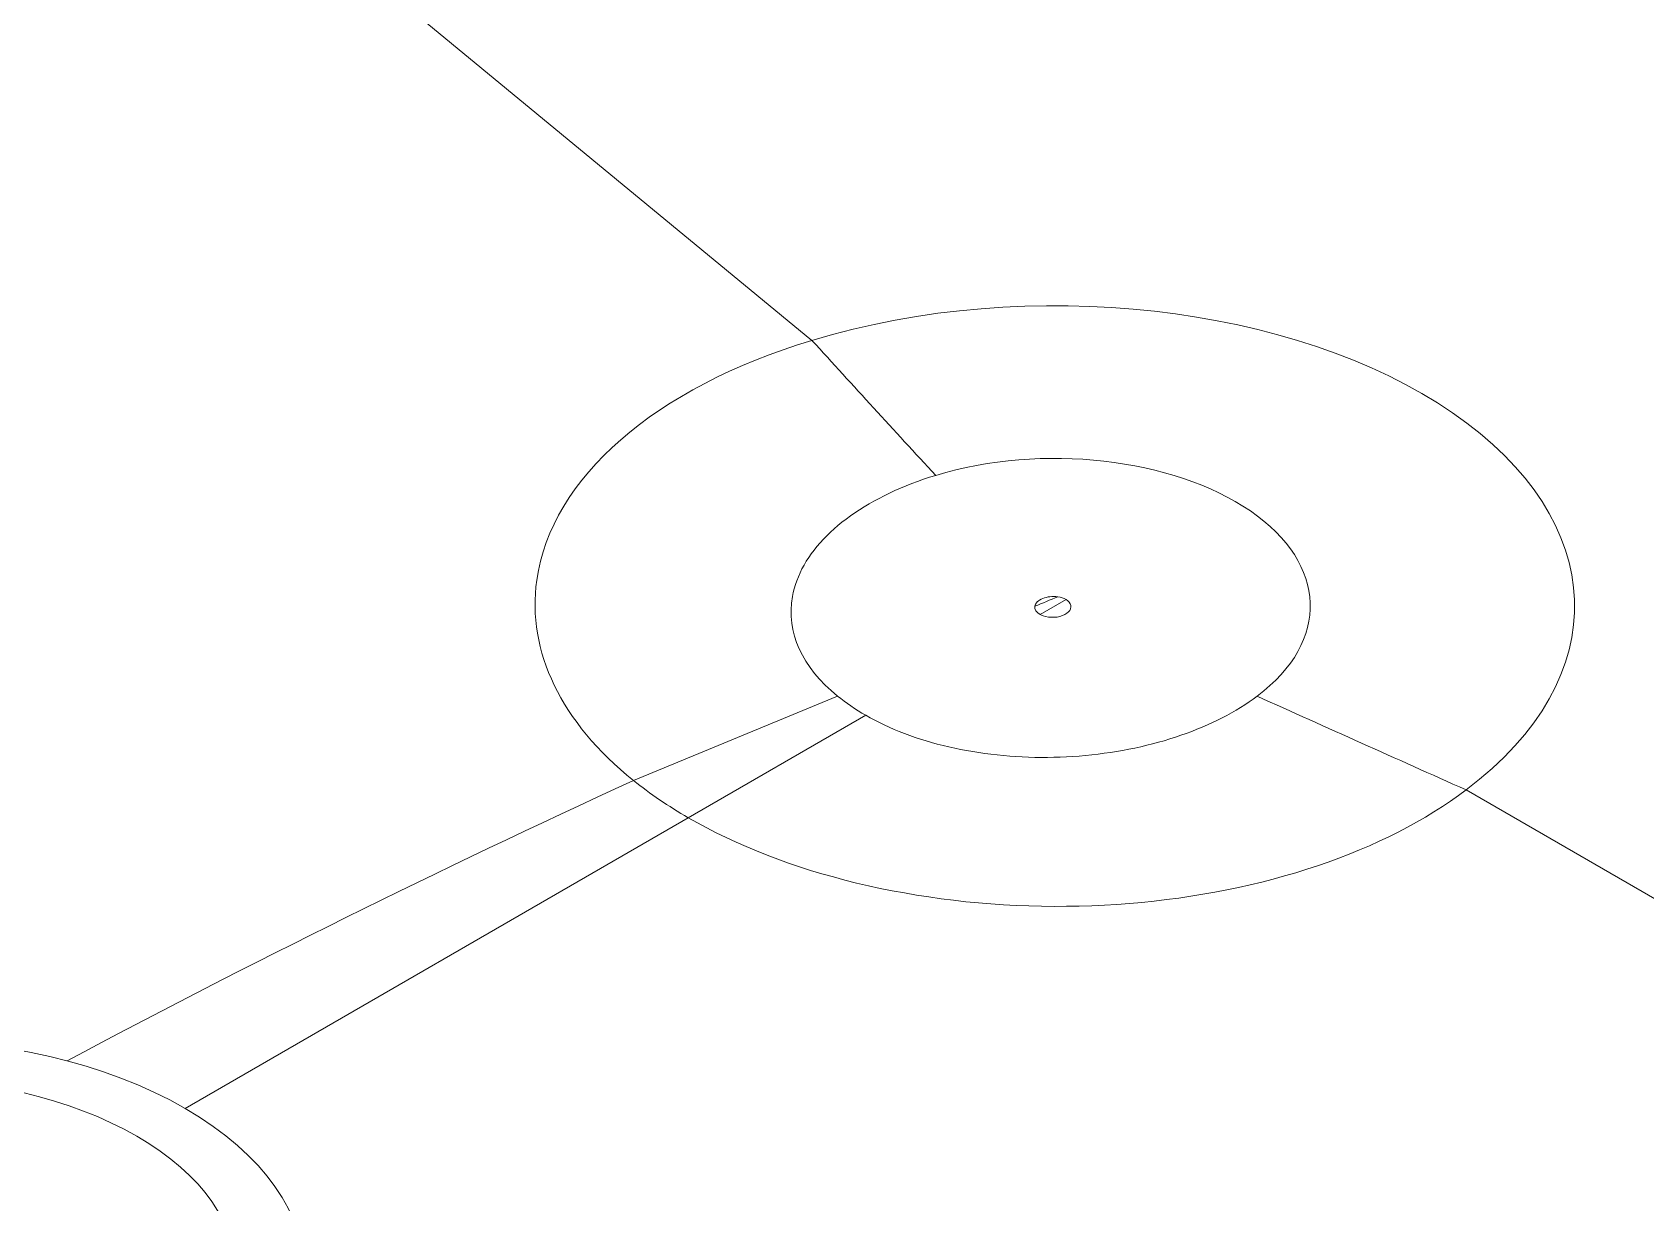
# Model space of a CAD drawing. Header units: millimetres. Extents: x 474.7 to 528.3, y 13.1 to 23.5.
# Drawn here: x 480.29501 to 480.31871, y 16.12817 to 16.14536 of the extents above; entities that cross this region are included whole.
import ezdxf

# ---------------------------------------------------------------- set-up
doc = ezdxf.new("R2010")
doc.units = ezdxf.units.MM
doc.header["$LTSCALE"] = 2.5
doc.layers.add('I-ARQ', color=8, linetype='Continuous')

msp = doc.modelspace()

# ---------------------------------------------------------------- linework, layer by layer
at = {"layer": 'I-ARQ', "lineweight": 5}
for points, knots in [([(480.284252, 16.158574, 9.055639), (480.301746, 16.165836, 9.045368), (480.325677, 16.164984, 9.046573), (480.341493, 16.156536, 9.058521), (480.341493, 16.156536, 9.058521), (480.357309, 16.148088, 9.070468), (480.360637, 16.134378, 9.089856), (480.349453, 16.123745, 9.104894)], [0, 0, 0, 0, 0.5, 0.5, 0.5, 0.5, 1, 1, 1, 1]), ([(480.286, 16.15717, 9.057624), (480.303902, 16.164602, 9.047113), (480.328688, 16.162855, 9.049584), (480.342968, 16.153155, 9.063303), (480.342968, 16.153155, 9.063303), (480.357247, 16.143454, 9.077022), (480.356236, 16.129049, 9.097393), (480.340644, 16.120047, 9.110124)], [0, 0, 0, 0, 0.5, 0.5, 0.5, 0.5, 1, 1, 1, 1]), ([(480.286815, 16.157032, 9.057819), (480.304512, 16.164186, 9.047702), (480.328742, 16.162344, 9.050307), (480.342628, 16.15279, 9.063818), (480.342628, 16.15279, 9.063818), (480.356514, 16.143236, 9.077331), (480.355448, 16.129139, 9.097267), (480.340173, 16.120319, 9.109739)], [0, 0, 0, 0, 0.5, 0.5, 0.5, 0.5, 1, 1, 1, 1]), ([(480.28857, 16.155586, 9.059865), (480.304966, 16.162213, 9.050492), (480.327418, 16.160507, 9.052904), (480.340284, 16.151654, 9.065425), (480.340284, 16.151654, 9.065425), (480.353151, 16.142802, 9.077943), (480.352163, 16.12974, 9.096417), (480.338009, 16.121568, 9.107973)], [0, 0, 0, 0, 0.5, 0.5, 0.5, 0.5, 1, 1, 1, 1]), ([(480.306462, 16.140834, 9.080728), (480.309641, 16.141801, 9.079359), (480.31356, 16.141359, 9.079985), (480.315872, 16.13977, 9.082232), (480.315872, 16.13977, 9.082232), (480.318186, 16.138182, 9.084478), (480.318269, 16.135877, 9.087737), (480.316071, 16.134234, 9.09006)], [0, 0, 0, 0, 0.5, 0.5, 0.5, 0.5, 1, 1, 1, 1]), ([(480.30828, 16.138851, 9.083531), (480.309841, 16.139327, 9.082859), (480.311766, 16.139108, 9.083167), (480.312902, 16.138329, 9.08427), (480.312902, 16.138329, 9.08427), (480.314039, 16.137548, 9.085374), (480.314079, 16.136417, 9.086974), (480.313001, 16.13561, 9.088115)], [0, 0, 0, 0, 0.5, 0.5, 0.5, 0.5, 1, 1, 1, 1]), ([(480.30828, 16.138851, 9.083531), (480.30828, 16.138851, 9.083531), (480.30819, 16.138823, 9.083571), (480.30819, 16.138823, 9.083571), (480.30819, 16.138823, 9.083571), (480.30819, 16.138823, 9.083571), (480.308101, 16.138794, 9.083612), (480.308101, 16.138794, 9.083612), (480.308101, 16.138794, 9.083612), (480.308101, 16.138794, 9.083612), (480.308014, 16.138763, 9.083655), (480.308014, 16.138763, 9.083655), (480.308014, 16.138763, 9.083655), (480.308014, 16.138763, 9.083655), (480.307929, 16.138731, 9.0837), (480.307929, 16.138731, 9.0837), (480.307929, 16.138731, 9.0837), (480.307929, 16.138731, 9.0837), (480.307844, 16.138698, 9.083748), (480.307844, 16.138698, 9.083748), (480.307844, 16.138698, 9.083748), (480.307844, 16.138698, 9.083748), (480.307762, 16.138664, 9.083796), (480.307762, 16.138664, 9.083796), (480.307762, 16.138664, 9.083796), (480.307762, 16.138664, 9.083796), (480.30768, 16.138628, 9.083847), (480.30768, 16.138628, 9.083847), (480.30768, 16.138628, 9.083847), (480.30768, 16.138628, 9.083847), (480.307601, 16.138591, 9.083899), (480.307601, 16.138591, 9.083899), (480.307601, 16.138591, 9.083899), (480.307601, 16.138591, 9.083899), (480.307523, 16.138553, 9.083952), (480.307523, 16.138553, 9.083952), (480.307523, 16.138553, 9.083952), (480.307523, 16.138553, 9.083952), (480.307447, 16.138514, 9.084008), (480.307447, 16.138514, 9.084008), (480.307447, 16.138514, 9.084008), (480.307447, 16.138514, 9.084008), (480.307371, 16.138474, 9.084065), (480.307371, 16.138474, 9.084065), (480.307371, 16.138474, 9.084065), (480.307371, 16.138474, 9.084065), (480.3073, 16.138432, 9.084123), (480.3073, 16.138432, 9.084123), (480.3073, 16.138432, 9.084123), (480.3073, 16.138432, 9.084123), (480.307228, 16.13839, 9.084183), (480.307228, 16.13839, 9.084183), (480.307228, 16.13839, 9.084183), (480.307228, 16.13839, 9.084183), (480.307159, 16.138347, 9.084245), (480.307159, 16.138347, 9.084245), (480.307159, 16.138347, 9.084245), (480.307159, 16.138347, 9.084245), (480.307092, 16.138303, 9.084307), (480.307092, 16.138303, 9.084307), (480.307092, 16.138303, 9.084307), (480.307092, 16.138303, 9.084307), (480.307027, 16.138257, 9.084372), (480.307027, 16.138257, 9.084372), (480.307027, 16.138257, 9.084372), (480.307027, 16.138257, 9.084372), (480.306964, 16.13821, 9.084437), (480.306964, 16.13821, 9.084437), (480.306964, 16.13821, 9.084437), (480.306964, 16.13821, 9.084437), (480.306902, 16.138163, 9.084504), (480.306902, 16.138163, 9.084504), (480.306902, 16.138163, 9.084504), (480.306902, 16.138163, 9.084504), (480.306843, 16.138115, 9.084572), (480.306843, 16.138115, 9.084572), (480.306843, 16.138115, 9.084572), (480.306843, 16.138115, 9.084572), (480.306787, 16.138066, 9.084641), (480.306787, 16.138066, 9.084641), (480.306787, 16.138066, 9.084641), (480.306787, 16.138066, 9.084641), (480.306732, 16.138016, 9.084712), (480.306732, 16.138016, 9.084712), (480.306732, 16.138016, 9.084712), (480.306732, 16.138016, 9.084712), (480.306679, 16.137965, 9.084784), (480.306679, 16.137965, 9.084784), (480.306679, 16.137965, 9.084784), (480.306679, 16.137965, 9.084784), (480.306629, 16.137914, 9.084857), (480.306629, 16.137914, 9.084857), (480.306629, 16.137914, 9.084857), (480.306629, 16.137914, 9.084857), (480.306581, 16.137861, 9.084931), (480.306581, 16.137861, 9.084931), (480.306581, 16.137861, 9.084931), (480.306581, 16.137861, 9.084931), (480.306535, 16.137809, 9.085005), (480.306535, 16.137809, 9.085005), (480.306535, 16.137809, 9.085005), (480.306535, 16.137809, 9.085005), (480.306493, 16.137755, 9.085081), (480.306493, 16.137755, 9.085081), (480.306493, 16.137755, 9.085081), (480.306493, 16.137755, 9.085081), (480.306452, 16.137701, 9.085158), (480.306452, 16.137701, 9.085158), (480.306452, 16.137701, 9.085158), (480.306452, 16.137701, 9.085158), (480.306414, 16.137646, 9.085235), (480.306414, 16.137646, 9.085235), (480.306414, 16.137646, 9.085235), (480.306414, 16.137646, 9.085235), (480.306378, 16.137591, 9.085314), (480.306378, 16.137591, 9.085314), (480.306378, 16.137591, 9.085314), (480.306378, 16.137591, 9.085314), (480.306345, 16.137534, 9.085394), (480.306345, 16.137534, 9.085394), (480.306345, 16.137534, 9.085394), (480.306345, 16.137534, 9.085394), (480.306314, 16.137477, 9.085474), (480.306314, 16.137477, 9.085474), (480.306314, 16.137477, 9.085474), (480.306314, 16.137477, 9.085474), (480.306287, 16.137421, 9.085554), (480.306287, 16.137421, 9.085554), (480.306287, 16.137421, 9.085554), (480.306287, 16.137421, 9.085554), (480.306262, 16.137363, 9.085635), (480.306262, 16.137363, 9.085635), (480.306262, 16.137363, 9.085635), (480.306262, 16.137363, 9.085635), (480.306238, 16.137305, 9.085717), (480.306238, 16.137305, 9.085717), (480.306238, 16.137305, 9.085717), (480.306238, 16.137305, 9.085717), (480.306218, 16.137248, 9.085799), (480.306218, 16.137248, 9.085799), (480.306218, 16.137248, 9.085799), (480.306218, 16.137248, 9.085799), (480.306201, 16.137188, 9.085882), (480.306201, 16.137188, 9.085882), (480.306201, 16.137188, 9.085882), (480.306201, 16.137188, 9.085882), (480.306186, 16.13713, 9.085965), (480.306186, 16.13713, 9.085965), (480.306186, 16.13713, 9.085965), (480.306186, 16.13713, 9.085965), (480.306175, 16.137071, 9.086049), (480.306175, 16.137071, 9.086049)], [0, 0, 0, 0, 0.026316, 0.026316, 0.026316, 0.026316, 0.052632, 0.052632, 0.052632, 0.052632, 0.078947, 0.078947, 0.078947, 0.078947, 0.105263, 0.105263, 0.105263, 0.105263, 0.131579, 0.131579, 0.131579, 0.131579, 0.157895, 0.157895, 0.157895, 0.157895, 0.184211, 0.184211, 0.184211, 0.184211, 0.210526, 0.210526, 0.210526, 0.210526, 0.236842, 0.236842, 0.236842, 0.236842, 0.263158, 0.263158, 0.263158, 0.263158, 0.289474, 0.289474, 0.289474, 0.289474, 0.315789, 0.315789, 0.315789, 0.315789, 0.342105, 0.342105, 0.342105, 0.342105, 0.368421, 0.368421, 0.368421, 0.368421, 0.394737, 0.394737, 0.394737, 0.394737, 0.421053, 0.421053, 0.421053, 0.421053, 0.447368, 0.447368, 0.447368, 0.447368, 0.473684, 0.473684, 0.473684, 0.473684, 0.5, 0.5, 0.5, 0.5, 0.526316, 0.526316, 0.526316, 0.526316, 0.552632, 0.552632, 0.552632, 0.552632, 0.578947, 0.578947, 0.578947, 0.578947, 0.605263, 0.605263, 0.605263, 0.605263, 0.631579, 0.631579, 0.631579, 0.631579, 0.657895, 0.657895, 0.657895, 0.657895, 0.684211, 0.684211, 0.684211, 0.684211, 0.710526, 0.710526, 0.710526, 0.710526, 0.736842, 0.736842, 0.736842, 0.736842, 0.763158, 0.763158, 0.763158, 0.763158, 0.789474, 0.789474, 0.789474, 0.789474, 0.815789, 0.815789, 0.815789, 0.815789, 0.842105, 0.842105, 0.842105, 0.842105, 0.868421, 0.868421, 0.868421, 0.868421, 0.894737, 0.894737, 0.894737, 0.894737, 0.921053, 0.921053, 0.921053, 0.921053, 0.947368, 0.947368, 0.947368, 0.947368, 0.973684, 0.973684, 0.973684, 0.973684, 1, 1, 1, 1]), ([(480.309735, 16.13693, 9.086248), (480.309743, 16.136975, 9.086184), (480.309785, 16.137017, 9.086125), (480.309851, 16.137044, 9.086087), (480.309851, 16.137044, 9.086087), (480.309915, 16.13707, 9.08605), (480.309997, 16.137079, 9.086037), (480.310075, 16.137069, 9.086051)], [0, 0, 0, 0, 0.5, 0.5, 0.5, 0.5, 1, 1, 1, 1]), ([(480.310195, 16.137029, 9.086108), (480.310195, 16.137029, 9.086108), (480.310221, 16.13701, 9.086134), (480.310221, 16.13701, 9.086134), (480.310221, 16.13701, 9.086134), (480.310221, 16.13701, 9.086134), (480.310242, 16.13699, 9.086163), (480.310242, 16.13699, 9.086163), (480.310242, 16.13699, 9.086163), (480.310242, 16.13699, 9.086163), (480.310257, 16.136967, 9.086196), (480.310257, 16.136967, 9.086196), (480.310257, 16.136967, 9.086196), (480.310257, 16.136967, 9.086196), (480.310265, 16.136943, 9.086229), (480.310265, 16.136943, 9.086229), (480.310265, 16.136943, 9.086229), (480.310265, 16.136943, 9.086229), (480.310266, 16.136919, 9.086264), (480.310266, 16.136919, 9.086264), (480.310266, 16.136919, 9.086264), (480.310266, 16.136919, 9.086264), (480.310261, 16.136894, 9.086299), (480.310261, 16.136894, 9.086299), (480.310261, 16.136894, 9.086299), (480.310261, 16.136894, 9.086299), (480.310248, 16.13687, 9.086333), (480.310248, 16.13687, 9.086333), (480.310248, 16.13687, 9.086333), (480.310248, 16.13687, 9.086333), (480.310229, 16.136847, 9.086365), (480.310229, 16.136847, 9.086365), (480.310229, 16.136847, 9.086365), (480.310229, 16.136847, 9.086365), (480.310205, 16.136827, 9.086394), (480.310205, 16.136827, 9.086394), (480.310205, 16.136827, 9.086394), (480.310205, 16.136827, 9.086394), (480.310175, 16.136809, 9.08642), (480.310175, 16.136809, 9.08642), (480.310175, 16.136809, 9.08642), (480.310175, 16.136809, 9.08642), (480.31014, 16.136793, 9.086441), (480.31014, 16.136793, 9.086441), (480.31014, 16.136793, 9.086441), (480.31014, 16.136793, 9.086441), (480.310102, 16.136781, 9.086459), (480.310102, 16.136781, 9.086459), (480.310102, 16.136781, 9.086459), (480.310102, 16.136781, 9.086459), (480.310062, 16.136772, 9.086471), (480.310062, 16.136772, 9.086471), (480.310062, 16.136772, 9.086471), (480.310062, 16.136772, 9.086471), (480.310019, 16.136768, 9.086477), (480.310019, 16.136768, 9.086477), (480.310019, 16.136768, 9.086477), (480.310019, 16.136768, 9.086477), (480.309977, 16.136768, 9.086477), (480.309977, 16.136768, 9.086477), (480.309977, 16.136768, 9.086477), (480.309977, 16.136768, 9.086477), (480.309935, 16.136771, 9.086473), (480.309935, 16.136771, 9.086473), (480.309935, 16.136771, 9.086473), (480.309935, 16.136771, 9.086473), (480.309894, 16.136778, 9.086463), (480.309894, 16.136778, 9.086463), (480.309894, 16.136778, 9.086463), (480.309894, 16.136778, 9.086463), (480.309857, 16.13679, 9.086447), (480.309857, 16.13679, 9.086447), (480.309857, 16.13679, 9.086447), (480.309857, 16.13679, 9.086447), (480.309823, 16.136804, 9.086427), (480.309823, 16.136804, 9.086427), (480.309823, 16.136804, 9.086427), (480.309823, 16.136804, 9.086427), (480.309814, 16.136809, 9.086419), (480.309814, 16.136809, 9.086419)], [0, 0, 0, 0, 0.05, 0.05, 0.05, 0.05, 0.1, 0.1, 0.1, 0.1, 0.15, 0.15, 0.15, 0.15, 0.2, 0.2, 0.2, 0.2, 0.25, 0.25, 0.25, 0.25, 0.3, 0.3, 0.3, 0.3, 0.35, 0.35, 0.35, 0.35, 0.4, 0.4, 0.4, 0.4, 0.45, 0.45, 0.45, 0.45, 0.5, 0.5, 0.5, 0.5, 0.55, 0.55, 0.55, 0.55, 0.6, 0.6, 0.6, 0.6, 0.65, 0.65, 0.65, 0.65, 0.7, 0.7, 0.7, 0.7, 0.75, 0.75, 0.75, 0.75, 0.8, 0.8, 0.8, 0.8, 0.85, 0.85, 0.85, 0.85, 0.9, 0.9, 0.9, 0.9, 0.95, 0.95, 0.95, 0.95, 1, 1, 1, 1]), ([(480.307251, 16.135329, 9.088512), (480.307251, 16.135329, 9.088512), (480.307316, 16.135293, 9.088564), (480.307316, 16.135293, 9.088564), (480.307316, 16.135293, 9.088564), (480.307316, 16.135293, 9.088564), (480.307384, 16.135256, 9.088615), (480.307384, 16.135256, 9.088615), (480.307384, 16.135256, 9.088615), (480.307384, 16.135256, 9.088615), (480.307452, 16.135221, 9.088665), (480.307452, 16.135221, 9.088665), (480.307452, 16.135221, 9.088665), (480.307452, 16.135221, 9.088665), (480.307524, 16.135187, 9.088713), (480.307524, 16.135187, 9.088713), (480.307524, 16.135187, 9.088713), (480.307524, 16.135187, 9.088713), (480.307595, 16.135154, 9.08876), (480.307595, 16.135154, 9.08876), (480.307595, 16.135154, 9.08876), (480.307595, 16.135154, 9.08876), (480.307669, 16.135122, 9.088805), (480.307669, 16.135122, 9.088805), (480.307669, 16.135122, 9.088805), (480.307669, 16.135122, 9.088805), (480.307743, 16.135091, 9.088848), (480.307743, 16.135091, 9.088848), (480.307743, 16.135091, 9.088848), (480.307743, 16.135091, 9.088848), (480.307821, 16.135061, 9.088891), (480.307821, 16.135061, 9.088891), (480.307821, 16.135061, 9.088891), (480.307821, 16.135061, 9.088891), (480.307898, 16.135033, 9.088931), (480.307898, 16.135033, 9.088931), (480.307898, 16.135033, 9.088931), (480.307898, 16.135033, 9.088931), (480.307976, 16.135005, 9.08897), (480.307976, 16.135005, 9.08897), (480.307976, 16.135005, 9.08897), (480.307976, 16.135005, 9.08897), (480.308057, 16.134979, 9.089008), (480.308057, 16.134979, 9.089008), (480.308057, 16.134979, 9.089008), (480.308057, 16.134979, 9.089008), (480.308138, 16.134954, 9.089043), (480.308138, 16.134954, 9.089043), (480.308138, 16.134954, 9.089043), (480.308138, 16.134954, 9.089043), (480.30822, 16.13493, 9.089077), (480.30822, 16.13493, 9.089077), (480.30822, 16.13493, 9.089077), (480.30822, 16.13493, 9.089077), (480.308303, 16.134906, 9.08911), (480.308303, 16.134906, 9.08911), (480.308303, 16.134906, 9.08911), (480.308303, 16.134906, 9.08911), (480.308387, 16.134885, 9.08914), (480.308387, 16.134885, 9.08914), (480.308387, 16.134885, 9.08914), (480.308387, 16.134885, 9.08914), (480.308473, 16.134865, 9.089169), (480.308473, 16.134865, 9.089169), (480.308473, 16.134865, 9.089169), (480.308473, 16.134865, 9.089169), (480.308559, 16.134845, 9.089197), (480.308559, 16.134845, 9.089197), (480.308559, 16.134845, 9.089197), (480.308559, 16.134845, 9.089197), (480.308646, 16.134827, 9.089222), (480.308646, 16.134827, 9.089222), (480.308646, 16.134827, 9.089222), (480.308646, 16.134827, 9.089222), (480.308733, 16.134811, 9.089245), (480.308733, 16.134811, 9.089245), (480.308733, 16.134811, 9.089245), (480.308733, 16.134811, 9.089245), (480.308823, 16.134795, 9.089267), (480.308823, 16.134795, 9.089267), (480.308823, 16.134795, 9.089267), (480.308823, 16.134795, 9.089267), (480.308912, 16.134781, 9.089287), (480.308912, 16.134781, 9.089287), (480.308912, 16.134781, 9.089287), (480.308912, 16.134781, 9.089287), (480.309002, 16.134768, 9.089305), (480.309002, 16.134768, 9.089305), (480.309002, 16.134768, 9.089305), (480.309002, 16.134768, 9.089305), (480.309091, 16.134756, 9.089322), (480.309091, 16.134756, 9.089322), (480.309091, 16.134756, 9.089322), (480.309091, 16.134756, 9.089322), (480.309183, 16.134746, 9.089337), (480.309183, 16.134746, 9.089337), (480.309183, 16.134746, 9.089337), (480.309183, 16.134746, 9.089337), (480.309275, 16.134737, 9.08935), (480.309275, 16.134737, 9.08935), (480.309275, 16.134737, 9.08935), (480.309275, 16.134737, 9.08935), (480.309366, 16.13473, 9.08936), (480.309366, 16.13473, 9.08936), (480.309366, 16.13473, 9.08936), (480.309366, 16.13473, 9.08936), (480.309458, 16.134723, 9.089369), (480.309458, 16.134723, 9.089369), (480.309458, 16.134723, 9.089369), (480.309458, 16.134723, 9.089369), (480.30955, 16.134718, 9.089376), (480.30955, 16.134718, 9.089376), (480.30955, 16.134718, 9.089376), (480.30955, 16.134718, 9.089376), (480.309644, 16.134714, 9.089382), (480.309644, 16.134714, 9.089382), (480.309644, 16.134714, 9.089382), (480.309644, 16.134714, 9.089382), (480.309736, 16.134711, 9.089385), (480.309736, 16.134711, 9.089385), (480.309736, 16.134711, 9.089385), (480.309736, 16.134711, 9.089385), (480.30983, 16.13471, 9.089387), (480.30983, 16.13471, 9.089387), (480.30983, 16.13471, 9.089387), (480.30983, 16.13471, 9.089387), (480.309923, 16.134711, 9.089387), (480.309923, 16.134711, 9.089387), (480.309923, 16.134711, 9.089387), (480.309923, 16.134711, 9.089387), (480.310015, 16.134712, 9.089385), (480.310015, 16.134712, 9.089385), (480.310015, 16.134712, 9.089385), (480.310015, 16.134712, 9.089385), (480.31011, 16.134715, 9.089381), (480.31011, 16.134715, 9.089381), (480.31011, 16.134715, 9.089381), (480.31011, 16.134715, 9.089381), (480.310202, 16.134719, 9.089375), (480.310202, 16.134719, 9.089375), (480.310202, 16.134719, 9.089375), (480.310202, 16.134719, 9.089375), (480.310295, 16.134724, 9.089367), (480.310295, 16.134724, 9.089367), (480.310295, 16.134724, 9.089367), (480.310295, 16.134724, 9.089367), (480.310387, 16.134731, 9.089359), (480.310387, 16.134731, 9.089359), (480.310387, 16.134731, 9.089359), (480.310387, 16.134731, 9.089359), (480.31048, 16.134739, 9.089347), (480.31048, 16.134739, 9.089347), (480.31048, 16.134739, 9.089347), (480.31048, 16.134739, 9.089347), (480.310572, 16.134748, 9.089333), (480.310572, 16.134748, 9.089333), (480.310572, 16.134748, 9.089333), (480.310572, 16.134748, 9.089333), (480.310664, 16.134759, 9.089319), (480.310664, 16.134759, 9.089319), (480.310664, 16.134759, 9.089319), (480.310664, 16.134759, 9.089319), (480.310756, 16.134771, 9.089302), (480.310756, 16.134771, 9.089302), (480.310756, 16.134771, 9.089302), (480.310756, 16.134771, 9.089302), (480.310846, 16.134784, 9.089283), (480.310846, 16.134784, 9.089283), (480.310846, 16.134784, 9.089283), (480.310846, 16.134784, 9.089283), (480.310937, 16.134798, 9.089263), (480.310937, 16.134798, 9.089263), (480.310937, 16.134798, 9.089263), (480.310937, 16.134798, 9.089263), (480.311026, 16.134813, 9.089242), (480.311026, 16.134813, 9.089242), (480.311026, 16.134813, 9.089242), (480.311026, 16.134813, 9.089242), (480.311115, 16.13483, 9.089218), (480.311115, 16.13483, 9.089218), (480.311115, 16.13483, 9.089218), (480.311115, 16.13483, 9.089218), (480.311204, 16.134848, 9.089193), (480.311204, 16.134848, 9.089193), (480.311204, 16.134848, 9.089193), (480.311204, 16.134848, 9.089193), (480.311292, 16.134867, 9.089165), (480.311292, 16.134867, 9.089165), (480.311292, 16.134867, 9.089165), (480.311292, 16.134867, 9.089165), (480.311379, 16.134888, 9.089136), (480.311379, 16.134888, 9.089136), (480.311379, 16.134888, 9.089136), (480.311379, 16.134888, 9.089136), (480.311466, 16.13491, 9.089105), (480.311466, 16.13491, 9.089105), (480.311466, 16.13491, 9.089105), (480.311466, 16.13491, 9.089105), (480.311551, 16.134932, 9.089073), (480.311551, 16.134932, 9.089073), (480.311551, 16.134932, 9.089073), (480.311551, 16.134932, 9.089073), (480.311635, 16.134956, 9.089039), (480.311635, 16.134956, 9.089039), (480.311635, 16.134956, 9.089039), (480.311635, 16.134956, 9.089039), (480.311717, 16.134981, 9.089004), (480.311717, 16.134981, 9.089004), (480.311717, 16.134981, 9.089004), (480.311717, 16.134981, 9.089004), (480.311801, 16.135008, 9.088967), (480.311801, 16.135008, 9.088967), (480.311801, 16.135008, 9.088967), (480.311801, 16.135008, 9.088967), (480.311881, 16.135035, 9.088928), (480.311881, 16.135035, 9.088928), (480.311881, 16.135035, 9.088928), (480.311881, 16.135035, 9.088928), (480.311961, 16.135063, 9.088888), (480.311961, 16.135063, 9.088888), (480.311961, 16.135063, 9.088888), (480.311961, 16.135063, 9.088888), (480.312041, 16.135093, 9.088846), (480.312041, 16.135093, 9.088846), (480.312041, 16.135093, 9.088846), (480.312041, 16.135093, 9.088846), (480.312118, 16.135124, 9.088803), (480.312118, 16.135124, 9.088803), (480.312118, 16.135124, 9.088803), (480.312118, 16.135124, 9.088803), (480.312195, 16.135155, 9.088758), (480.312195, 16.135155, 9.088758), (480.312195, 16.135155, 9.088758), (480.312195, 16.135155, 9.088758), (480.31227, 16.135188, 9.088712), (480.31227, 16.135188, 9.088712), (480.31227, 16.135188, 9.088712), (480.31227, 16.135188, 9.088712), (480.312345, 16.135222, 9.088664), (480.312345, 16.135222, 9.088664), (480.312345, 16.135222, 9.088664), (480.312345, 16.135222, 9.088664), (480.312417, 16.135256, 9.088615), (480.312417, 16.135256, 9.088615), (480.312417, 16.135256, 9.088615), (480.312417, 16.135256, 9.088615), (480.312488, 16.135292, 9.088565), (480.312488, 16.135292, 9.088565), (480.312488, 16.135292, 9.088565), (480.312488, 16.135292, 9.088565), (480.312558, 16.135328, 9.088513), (480.312558, 16.135328, 9.088513), (480.312558, 16.135328, 9.088513), (480.312558, 16.135328, 9.088513), (480.312625, 16.135366, 9.08846), (480.312625, 16.135366, 9.08846), (480.312625, 16.135366, 9.08846), (480.312625, 16.135366, 9.08846), (480.312692, 16.135404, 9.088406), (480.312692, 16.135404, 9.088406), (480.312692, 16.135404, 9.088406), (480.312692, 16.135404, 9.088406), (480.312758, 16.135444, 9.08835), (480.312758, 16.135444, 9.08835), (480.312758, 16.135444, 9.08835), (480.312758, 16.135444, 9.08835), (480.312821, 16.135484, 9.088293), (480.312821, 16.135484, 9.088293), (480.312821, 16.135484, 9.088293), (480.312821, 16.135484, 9.088293), (480.312883, 16.135525, 9.088235), (480.312883, 16.135525, 9.088235), (480.312883, 16.135525, 9.088235), (480.312883, 16.135525, 9.088235), (480.312943, 16.135567, 9.088176), (480.312943, 16.135567, 9.088176), (480.312943, 16.135567, 9.088176), (480.312943, 16.135567, 9.088176), (480.313001, 16.13561, 9.088115), (480.313001, 16.13561, 9.088115)], [0, 0, 0, 0, 0.014286, 0.014286, 0.014286, 0.014286, 0.028571, 0.028571, 0.028571, 0.028571, 0.042857, 0.042857, 0.042857, 0.042857, 0.057143, 0.057143, 0.057143, 0.057143, 0.071429, 0.071429, 0.071429, 0.071429, 0.085714, 0.085714, 0.085714, 0.085714, 0.1, 0.1, 0.1, 0.1, 0.114286, 0.114286, 0.114286, 0.114286, 0.128571, 0.128571, 0.128571, 0.128571, 0.142857, 0.142857, 0.142857, 0.142857, 0.157143, 0.157143, 0.157143, 0.157143, 0.171429, 0.171429, 0.171429, 0.171429, 0.185714, 0.185714, 0.185714, 0.185714, 0.2, 0.2, 0.2, 0.2, 0.214286, 0.214286, 0.214286, 0.214286, 0.228571, 0.228571, 0.228571, 0.228571, 0.242857, 0.242857, 0.242857, 0.242857, 0.257143, 0.257143, 0.257143, 0.257143, 0.271429, 0.271429, 0.271429, 0.271429, 0.285714, 0.285714, 0.285714, 0.285714, 0.3, 0.3, 0.3, 0.3, 0.314286, 0.314286, 0.314286, 0.314286, 0.328571, 0.328571, 0.328571, 0.328571, 0.342857, 0.342857, 0.342857, 0.342857, 0.357143, 0.357143, 0.357143, 0.357143, 0.371429, 0.371429, 0.371429, 0.371429, 0.385714, 0.385714, 0.385714, 0.385714, 0.4, 0.4, 0.4, 0.4, 0.414286, 0.414286, 0.414286, 0.414286, 0.428571, 0.428571, 0.428571, 0.428571, 0.442857, 0.442857, 0.442857, 0.442857, 0.457143, 0.457143, 0.457143, 0.457143, 0.471429, 0.471429, 0.471429, 0.471429, 0.485714, 0.485714, 0.485714, 0.485714, 0.5, 0.5, 0.5, 0.5, 0.514286, 0.514286, 0.514286, 0.514286, 0.528571, 0.528571, 0.528571, 0.528571, 0.542857, 0.542857, 0.542857, 0.542857, 0.557143, 0.557143, 0.557143, 0.557143, 0.571429, 0.571429, 0.571429, 0.571429, 0.585714, 0.585714, 0.585714, 0.585714, 0.6, 0.6, 0.6, 0.6, 0.614286, 0.614286, 0.614286, 0.614286, 0.628571, 0.628571, 0.628571, 0.628571, 0.642857, 0.642857, 0.642857, 0.642857, 0.657143, 0.657143, 0.657143, 0.657143, 0.671429, 0.671429, 0.671429, 0.671429, 0.685714, 0.685714, 0.685714, 0.685714, 0.7, 0.7, 0.7, 0.7, 0.714286, 0.714286, 0.714286, 0.714286, 0.728571, 0.728571, 0.728571, 0.728571, 0.742857, 0.742857, 0.742857, 0.742857, 0.757143, 0.757143, 0.757143, 0.757143, 0.771429, 0.771429, 0.771429, 0.771429, 0.785714, 0.785714, 0.785714, 0.785714, 0.8, 0.8, 0.8, 0.8, 0.814286, 0.814286, 0.814286, 0.814286, 0.828571, 0.828571, 0.828571, 0.828571, 0.842857, 0.842857, 0.842857, 0.842857, 0.857143, 0.857143, 0.857143, 0.857143, 0.871429, 0.871429, 0.871429, 0.871429, 0.885714, 0.885714, 0.885714, 0.885714, 0.9, 0.9, 0.9, 0.9, 0.914286, 0.914286, 0.914286, 0.914286, 0.928571, 0.928571, 0.928571, 0.928571, 0.942857, 0.942857, 0.942857, 0.942857, 0.957143, 0.957143, 0.957143, 0.957143, 0.971429, 0.971429, 0.971429, 0.971429, 0.985714, 0.985714, 0.985714, 0.985714, 1, 1, 1, 1]), ([(480.304645, 16.133825, 9.09064), (480.304645, 16.133825, 9.09064), (480.304778, 16.133749, 9.090746), (480.304778, 16.133749, 9.090746), (480.304778, 16.133749, 9.090746), (480.304778, 16.133749, 9.090746), (480.304915, 16.133676, 9.09085), (480.304915, 16.133676, 9.09085), (480.304915, 16.133676, 9.09085), (480.304915, 16.133676, 9.09085), (480.305056, 16.133603, 9.090953), (480.305056, 16.133603, 9.090953), (480.305056, 16.133603, 9.090953), (480.305056, 16.133603, 9.090953), (480.305199, 16.133533, 9.091052), (480.305199, 16.133533, 9.091052), (480.305199, 16.133533, 9.091052), (480.305199, 16.133533, 9.091052), (480.305346, 16.133466, 9.091147), (480.305346, 16.133466, 9.091147), (480.305346, 16.133466, 9.091147), (480.305346, 16.133466, 9.091147), (480.305494, 16.1334, 9.09124), (480.305494, 16.1334, 9.09124), (480.305494, 16.1334, 9.09124), (480.305494, 16.1334, 9.09124), (480.305646, 16.133337, 9.091329), (480.305646, 16.133337, 9.091329), (480.305646, 16.133337, 9.091329), (480.305646, 16.133337, 9.091329), (480.305801, 16.133275, 9.091416), (480.305801, 16.133275, 9.091416), (480.305801, 16.133275, 9.091416), (480.305801, 16.133275, 9.091416), (480.305958, 16.133216, 9.0915), (480.305958, 16.133216, 9.0915), (480.305958, 16.133216, 9.0915), (480.305958, 16.133216, 9.0915), (480.306116, 16.133159, 9.09158), (480.306116, 16.133159, 9.09158), (480.306116, 16.133159, 9.09158), (480.306116, 16.133159, 9.09158), (480.306278, 16.133105, 9.091657), (480.306278, 16.133105, 9.091657), (480.306278, 16.133105, 9.091657), (480.306278, 16.133105, 9.091657), (480.306442, 16.133052, 9.091732), (480.306442, 16.133052, 9.091732), (480.306442, 16.133052, 9.091732), (480.306442, 16.133052, 9.091732), (480.306607, 16.133002, 9.091803), (480.306607, 16.133002, 9.091803), (480.306607, 16.133002, 9.091803), (480.306607, 16.133002, 9.091803), (480.306776, 16.132955, 9.091869), (480.306776, 16.132955, 9.091869), (480.306776, 16.132955, 9.091869), (480.306776, 16.132955, 9.091869), (480.306945, 16.13291, 9.091934), (480.306945, 16.13291, 9.091934), (480.306945, 16.13291, 9.091934), (480.306945, 16.13291, 9.091934), (480.307116, 16.132866, 9.091995), (480.307116, 16.132866, 9.091995), (480.307116, 16.132866, 9.091995), (480.307116, 16.132866, 9.091995), (480.30729, 16.132826, 9.092052), (480.30729, 16.132826, 9.092052), (480.30729, 16.132826, 9.092052), (480.30729, 16.132826, 9.092052), (480.307465, 16.132788, 9.092106), (480.307465, 16.132788, 9.092106), (480.307465, 16.132788, 9.092106), (480.307465, 16.132788, 9.092106), (480.307641, 16.132752, 9.092156), (480.307641, 16.132752, 9.092156), (480.307641, 16.132752, 9.092156), (480.307641, 16.132752, 9.092156), (480.307819, 16.13272, 9.092202), (480.307819, 16.13272, 9.092202), (480.307819, 16.13272, 9.092202), (480.307819, 16.13272, 9.092202), (480.307998, 16.132689, 9.092245), (480.307998, 16.132689, 9.092245), (480.307998, 16.132689, 9.092245), (480.307998, 16.132689, 9.092245), (480.308178, 16.132661, 9.092286), (480.308178, 16.132661, 9.092286), (480.308178, 16.132661, 9.092286), (480.308178, 16.132661, 9.092286), (480.308359, 16.132635, 9.092322), (480.308359, 16.132635, 9.092322), (480.308359, 16.132635, 9.092322), (480.308359, 16.132635, 9.092322), (480.308541, 16.132612, 9.092354), (480.308541, 16.132612, 9.092354), (480.308541, 16.132612, 9.092354), (480.308541, 16.132612, 9.092354), (480.308724, 16.132592, 9.092382), (480.308724, 16.132592, 9.092382), (480.308724, 16.132592, 9.092382), (480.308724, 16.132592, 9.092382), (480.308907, 16.132575, 9.092407), (480.308907, 16.132575, 9.092407), (480.308907, 16.132575, 9.092407), (480.308907, 16.132575, 9.092407), (480.309091, 16.132559, 9.092429), (480.309091, 16.132559, 9.092429), (480.309091, 16.132559, 9.092429), (480.309091, 16.132559, 9.092429), (480.309276, 16.132547, 9.092446), (480.309276, 16.132547, 9.092446), (480.309276, 16.132547, 9.092446), (480.309276, 16.132547, 9.092446), (480.309461, 16.132537, 9.09246), (480.309461, 16.132537, 9.09246), (480.309461, 16.132537, 9.09246), (480.309461, 16.132537, 9.09246), (480.309646, 16.13253, 9.092471), (480.309646, 16.13253, 9.092471), (480.309646, 16.13253, 9.092471), (480.309646, 16.13253, 9.092471), (480.309832, 16.132525, 9.092477), (480.309832, 16.132525, 9.092477), (480.309832, 16.132525, 9.092477), (480.309832, 16.132525, 9.092477), (480.310018, 16.132523, 9.09248), (480.310018, 16.132523, 9.09248), (480.310018, 16.132523, 9.09248), (480.310018, 16.132523, 9.09248), (480.310203, 16.132524, 9.092479), (480.310203, 16.132524, 9.092479), (480.310203, 16.132524, 9.092479), (480.310203, 16.132524, 9.092479), (480.310387, 16.132527, 9.092475), (480.310387, 16.132527, 9.092475), (480.310387, 16.132527, 9.092475), (480.310387, 16.132527, 9.092475), (480.310573, 16.132533, 9.092467), (480.310573, 16.132533, 9.092467), (480.310573, 16.132533, 9.092467), (480.310573, 16.132533, 9.092467), (480.310758, 16.132541, 9.092455), (480.310758, 16.132541, 9.092455), (480.310758, 16.132541, 9.092455), (480.310758, 16.132541, 9.092455), (480.310941, 16.132552, 9.092439), (480.310941, 16.132552, 9.092439), (480.310941, 16.132552, 9.092439), (480.310941, 16.132552, 9.092439), (480.311125, 16.132566, 9.09242), (480.311125, 16.132566, 9.09242), (480.311125, 16.132566, 9.09242), (480.311125, 16.132566, 9.09242), (480.311307, 16.132582, 9.092397), (480.311307, 16.132582, 9.092397), (480.311307, 16.132582, 9.092397), (480.311307, 16.132582, 9.092397), (480.311489, 16.132601, 9.092371), (480.311489, 16.132601, 9.092371), (480.311489, 16.132601, 9.092371), (480.311489, 16.132601, 9.092371), (480.31167, 16.132622, 9.092341), (480.31167, 16.132622, 9.092341), (480.31167, 16.132622, 9.092341), (480.31167, 16.132622, 9.092341), (480.31185, 16.132646, 9.092307), (480.31185, 16.132646, 9.092307), (480.31185, 16.132646, 9.092307), (480.31185, 16.132646, 9.092307), (480.312029, 16.132672, 9.09227), (480.312029, 16.132672, 9.09227), (480.312029, 16.132672, 9.09227), (480.312029, 16.132672, 9.09227), (480.312206, 16.1327, 9.09223), (480.312206, 16.1327, 9.09223), (480.312206, 16.1327, 9.09223), (480.312206, 16.1327, 9.09223), (480.312382, 16.132732, 9.092185), (480.312382, 16.132732, 9.092185), (480.312382, 16.132732, 9.092185), (480.312382, 16.132732, 9.092185), (480.312557, 16.132766, 9.092137), (480.312557, 16.132766, 9.092137), (480.312557, 16.132766, 9.092137), (480.312557, 16.132766, 9.092137), (480.31273, 16.132801, 9.092087), (480.31273, 16.132801, 9.092087), (480.31273, 16.132801, 9.092087), (480.31273, 16.132801, 9.092087), (480.312901, 16.13284, 9.092033), (480.312901, 16.13284, 9.092033), (480.312901, 16.13284, 9.092033), (480.312901, 16.13284, 9.092033), (480.313071, 16.132881, 9.091975), (480.313071, 16.132881, 9.091975), (480.313071, 16.132881, 9.091975), (480.313071, 16.132881, 9.091975), (480.313239, 16.132924, 9.091914), (480.313239, 16.132924, 9.091914), (480.313239, 16.132924, 9.091914), (480.313239, 16.132924, 9.091914), (480.313405, 16.13297, 9.091849), (480.313405, 16.13297, 9.091849), (480.313405, 16.13297, 9.091849), (480.313405, 16.13297, 9.091849), (480.313569, 16.133017, 9.091781), (480.313569, 16.133017, 9.091781), (480.313569, 16.133017, 9.091781), (480.313569, 16.133017, 9.091781), (480.31373, 16.133068, 9.09171), (480.31373, 16.133068, 9.09171), (480.31373, 16.133068, 9.09171), (480.31373, 16.133068, 9.09171), (480.31389, 16.13312, 9.091636), (480.31389, 16.13312, 9.091636), (480.31389, 16.13312, 9.091636), (480.31389, 16.13312, 9.091636), (480.314047, 16.133174, 9.091559), (480.314047, 16.133174, 9.091559), (480.314047, 16.133174, 9.091559), (480.314047, 16.133174, 9.091559), (480.314201, 16.133231, 9.091479), (480.314201, 16.133231, 9.091479), (480.314201, 16.133231, 9.091479), (480.314201, 16.133231, 9.091479), (480.314354, 16.13329, 9.091395), (480.314354, 16.13329, 9.091395), (480.314354, 16.13329, 9.091395), (480.314354, 16.13329, 9.091395), (480.314503, 16.133351, 9.091309), (480.314503, 16.133351, 9.091309), (480.314503, 16.133351, 9.091309), (480.314503, 16.133351, 9.091309), (480.31465, 16.133414, 9.09122), (480.31465, 16.133414, 9.09122), (480.31465, 16.133414, 9.09122), (480.31465, 16.133414, 9.09122), (480.314794, 16.133479, 9.091128), (480.314794, 16.133479, 9.091128), (480.314794, 16.133479, 9.091128), (480.314794, 16.133479, 9.091128), (480.314937, 16.133546, 9.091034), (480.314937, 16.133546, 9.091034), (480.314937, 16.133546, 9.091034), (480.314937, 16.133546, 9.091034), (480.315075, 16.133615, 9.090936), (480.315075, 16.133615, 9.090936), (480.315075, 16.133615, 9.090936), (480.315075, 16.133615, 9.090936), (480.315211, 16.133687, 9.090835), (480.315211, 16.133687, 9.090835), (480.315211, 16.133687, 9.090835), (480.315211, 16.133687, 9.090835), (480.315344, 16.133759, 9.090732), (480.315344, 16.133759, 9.090732), (480.315344, 16.133759, 9.090732), (480.315344, 16.133759, 9.090732), (480.315473, 16.133834, 9.090626), (480.315473, 16.133834, 9.090626), (480.315473, 16.133834, 9.090626), (480.315473, 16.133834, 9.090626), (480.315599, 16.13391, 9.090518), (480.315599, 16.13391, 9.090518), (480.315599, 16.13391, 9.090518), (480.315599, 16.13391, 9.090518), (480.315723, 16.133989, 9.090407), (480.315723, 16.133989, 9.090407), (480.315723, 16.133989, 9.090407), (480.315723, 16.133989, 9.090407), (480.315842, 16.134069, 9.090294), (480.315842, 16.134069, 9.090294), (480.315842, 16.134069, 9.090294), (480.315842, 16.134069, 9.090294), (480.315959, 16.134151, 9.090178), (480.315959, 16.134151, 9.090178), (480.315959, 16.134151, 9.090178), (480.315959, 16.134151, 9.090178), (480.316071, 16.134234, 9.090061), (480.316071, 16.134234, 9.090061)], [0, 0, 0, 0, 0.014286, 0.014286, 0.014286, 0.014286, 0.028571, 0.028571, 0.028571, 0.028571, 0.042857, 0.042857, 0.042857, 0.042857, 0.057143, 0.057143, 0.057143, 0.057143, 0.071429, 0.071429, 0.071429, 0.071429, 0.085714, 0.085714, 0.085714, 0.085714, 0.1, 0.1, 0.1, 0.1, 0.114286, 0.114286, 0.114286, 0.114286, 0.128571, 0.128571, 0.128571, 0.128571, 0.142857, 0.142857, 0.142857, 0.142857, 0.157143, 0.157143, 0.157143, 0.157143, 0.171429, 0.171429, 0.171429, 0.171429, 0.185714, 0.185714, 0.185714, 0.185714, 0.2, 0.2, 0.2, 0.2, 0.214286, 0.214286, 0.214286, 0.214286, 0.228571, 0.228571, 0.228571, 0.228571, 0.242857, 0.242857, 0.242857, 0.242857, 0.257143, 0.257143, 0.257143, 0.257143, 0.271429, 0.271429, 0.271429, 0.271429, 0.285714, 0.285714, 0.285714, 0.285714, 0.3, 0.3, 0.3, 0.3, 0.314286, 0.314286, 0.314286, 0.314286, 0.328571, 0.328571, 0.328571, 0.328571, 0.342857, 0.342857, 0.342857, 0.342857, 0.357143, 0.357143, 0.357143, 0.357143, 0.371429, 0.371429, 0.371429, 0.371429, 0.385714, 0.385714, 0.385714, 0.385714, 0.4, 0.4, 0.4, 0.4, 0.414286, 0.414286, 0.414286, 0.414286, 0.428571, 0.428571, 0.428571, 0.428571, 0.442857, 0.442857, 0.442857, 0.442857, 0.457143, 0.457143, 0.457143, 0.457143, 0.471429, 0.471429, 0.471429, 0.471429, 0.485714, 0.485714, 0.485714, 0.485714, 0.5, 0.5, 0.5, 0.5, 0.514286, 0.514286, 0.514286, 0.514286, 0.528571, 0.528571, 0.528571, 0.528571, 0.542857, 0.542857, 0.542857, 0.542857, 0.557143, 0.557143, 0.557143, 0.557143, 0.571429, 0.571429, 0.571429, 0.571429, 0.585714, 0.585714, 0.585714, 0.585714, 0.6, 0.6, 0.6, 0.6, 0.614286, 0.614286, 0.614286, 0.614286, 0.628571, 0.628571, 0.628571, 0.628571, 0.642857, 0.642857, 0.642857, 0.642857, 0.657143, 0.657143, 0.657143, 0.657143, 0.671429, 0.671429, 0.671429, 0.671429, 0.685714, 0.685714, 0.685714, 0.685714, 0.7, 0.7, 0.7, 0.7, 0.714286, 0.714286, 0.714286, 0.714286, 0.728571, 0.728571, 0.728571, 0.728571, 0.742857, 0.742857, 0.742857, 0.742857, 0.757143, 0.757143, 0.757143, 0.757143, 0.771429, 0.771429, 0.771429, 0.771429, 0.785714, 0.785714, 0.785714, 0.785714, 0.8, 0.8, 0.8, 0.8, 0.814286, 0.814286, 0.814286, 0.814286, 0.828571, 0.828571, 0.828571, 0.828571, 0.842857, 0.842857, 0.842857, 0.842857, 0.857143, 0.857143, 0.857143, 0.857143, 0.871429, 0.871429, 0.871429, 0.871429, 0.885714, 0.885714, 0.885714, 0.885714, 0.9, 0.9, 0.9, 0.9, 0.914286, 0.914286, 0.914286, 0.914286, 0.928571, 0.928571, 0.928571, 0.928571, 0.942857, 0.942857, 0.942857, 0.942857, 0.957143, 0.957143, 0.957143, 0.957143, 0.971429, 0.971429, 0.971429, 0.971429, 0.985714, 0.985714, 0.985714, 0.985714, 1, 1, 1, 1]), ([(480.298817, 16.094511, 9.146238), (480.2804, 16.088054, 9.155369), (480.256655, 16.089975, 9.152652), (480.242022, 16.099106, 9.139739), (480.242022, 16.099106, 9.139739), (480.227389, 16.108238, 9.126825), (480.225914, 16.122054, 9.107285), (480.238493, 16.132154, 9.093002)], [0, 0, 0, 0, 0.5, 0.5, 0.5, 0.5, 1, 1, 1, 1]), ([(480.305223, 16.099597, 9.139045), (480.289631, 16.090595, 9.151776), (480.264681, 16.090011, 9.152602), (480.247879, 16.098255, 9.140943), (480.247879, 16.098255, 9.140943), (480.231077, 16.106499, 9.129283), (480.22805, 16.120809, 9.109047), (480.240923, 16.131145, 9.094429)], [0, 0, 0, 0, 0.5, 0.5, 0.5, 0.5, 1, 1, 1, 1]), ([(480.297252, 16.129557, 9.096676), (480.2996, 16.128201, 9.098592), (480.2996, 16.126004, 9.101699), (480.297252, 16.124649, 9.103616), (480.297252, 16.124649, 9.103616), (480.294905, 16.123294, 9.105533), (480.291098, 16.123293, 9.105533), (480.288751, 16.124648, 9.103617), (480.288751, 16.124648, 9.103617), (480.286403, 16.126004, 9.101699), (480.286404, 16.128202, 9.098592), (480.288751, 16.129557, 9.096675), (480.288751, 16.129557, 9.096675), (480.291098, 16.130912, 9.094758), (480.294904, 16.130912, 9.094758), (480.297252, 16.129557, 9.096676)], [0, 0, 0, 0, 0.25, 0.25, 0.25, 0.25, 0.5, 0.5, 0.5, 0.5, 0.75, 0.75, 0.75, 0.75, 1, 1, 1, 1]), ([(480.304752, 16.099869, 9.13866), (480.289476, 16.091049, 9.151133), (480.265058, 16.090434, 9.152004), (480.24851, 16.098451, 9.140665), (480.24851, 16.098451, 9.140665), (480.231962, 16.106468, 9.129328), (480.228772, 16.120458, 9.109543), (480.241163, 16.130675, 9.095094)], [0, 0, 0, 0, 0.5, 0.5, 0.5, 0.5, 1, 1, 1, 1]), ([(480.296544, 16.129148, 9.097254), (480.2985, 16.128018, 9.098851), (480.2985, 16.126187, 9.10144), (480.296544, 16.125058, 9.103038), (480.296544, 16.125058, 9.103038), (480.294588, 16.123928, 9.104635), (480.291416, 16.123928, 9.104635), (480.28946, 16.125058, 9.103038), (480.28946, 16.125058, 9.103038), (480.287504, 16.126187, 9.10144), (480.287503, 16.128019, 9.09885), (480.289459, 16.129148, 9.097253), (480.289459, 16.129148, 9.097253), (480.291416, 16.130278, 9.095656), (480.294588, 16.130277, 9.095656), (480.296544, 16.129148, 9.097254)], [0, 0, 0, 0, 0.25, 0.25, 0.25, 0.25, 0.5, 0.5, 0.5, 0.5, 0.75, 0.75, 0.75, 0.75, 1, 1, 1, 1]), ([(480.302588, 16.101118, 9.136894), (480.288435, 16.092946, 9.148451), (480.26581, 16.092376, 9.149257), (480.250477, 16.099804, 9.138752), (480.250477, 16.099804, 9.138752), (480.235143, 16.107233, 9.128246), (480.232188, 16.120195, 9.109915), (480.243668, 16.129662, 9.096527)], [0, 0, 0, 0, 0.5, 0.5, 0.5, 0.5, 1, 1, 1, 1])]:
    msp.add_open_spline(points, degree=3, knots=knots, dxfattribs=at)
for points in [[(480.299552, 16.14653, 9.072672), (480.299552, 16.14653, 9.072672), (480.306462, 16.140834, 9.080728), (480.306462, 16.140834, 9.080728)], [(480.302419, 16.137315, 9.085704), (480.302628, 16.138811, 9.083588), (480.304154, 16.14014, 9.081708), (480.306461, 16.140834, 9.080727)], [(480.30828, 16.138851, 9.083531), (480.30767, 16.139511, 9.082597), (480.307064, 16.140172, 9.081663), (480.306462, 16.140834, 9.080728)], [(480.303841, 16.134371, 9.089867), (480.302777, 16.135224, 9.088661), (480.302273, 16.136267, 9.087185), (480.302418, 16.137315, 9.085703)], [(480.306838, 16.13561, 9.088115), (480.306315, 16.136034, 9.087515), (480.30608, 16.136553, 9.086781), (480.306175, 16.137071, 9.086049)], [(480.309735, 16.13693, 9.086248), (480.309848, 16.136976, 9.086183), (480.309962, 16.137023, 9.086117), (480.310075, 16.137069, 9.086051)], [(480.310195, 16.137029, 9.086108), (480.310195, 16.137029, 9.086108), (480.309814, 16.136809, 9.086419), (480.309814, 16.136809, 9.086419)], [(480.310075, 16.137069, 9.086051), (480.31012, 16.137062, 9.086061), (480.310162, 16.137048, 9.086081), (480.310195, 16.137029, 9.086108)], [(480.309814, 16.136809, 9.086419), (480.309759, 16.136841, 9.086374), (480.30973, 16.136885, 9.086312), (480.309735, 16.13693, 9.086248)], [(480.303841, 16.134371, 9.089867), (480.303841, 16.134371, 9.089867), (480.306838, 16.13561, 9.088115), (480.306838, 16.13561, 9.088115)], [(480.307251, 16.135329, 9.088512), (480.3071, 16.135417, 9.088388), (480.306962, 16.135511, 9.088255), (480.306838, 16.13561, 9.088115)], [(480.316071, 16.134234, 9.090061), (480.315046, 16.134691, 9.089415), (480.314022, 16.135149, 9.088767), (480.313001, 16.13561, 9.088115)], [(480.304645, 16.133825, 9.09064), (480.304645, 16.133825, 9.09064), (480.307251, 16.135329, 9.088512), (480.307251, 16.135329, 9.088512)], [(480.295518, 16.130254, 9.095689), (480.298201, 16.131687, 9.093662), (480.300977, 16.13306, 9.09172), (480.303841, 16.134371, 9.089867)], [(480.304645, 16.133825, 9.09064), (480.304351, 16.133994, 9.0904), (480.304083, 16.134176, 9.090142), (480.303841, 16.134371, 9.089867)], [(480.316071, 16.134234, 9.090061), (480.316071, 16.134234, 9.090061), (480.338009, 16.121568, 9.107973), (480.338009, 16.121568, 9.107973)], [(480.304645, 16.133825, 9.09064), (480.304645, 16.133825, 9.09064), (480.297252, 16.129557, 9.096676), (480.297252, 16.129557, 9.096676)]]:
    msp.add_open_spline(points, degree=3, dxfattribs=at)

doc.saveas('drawing.dxf')
